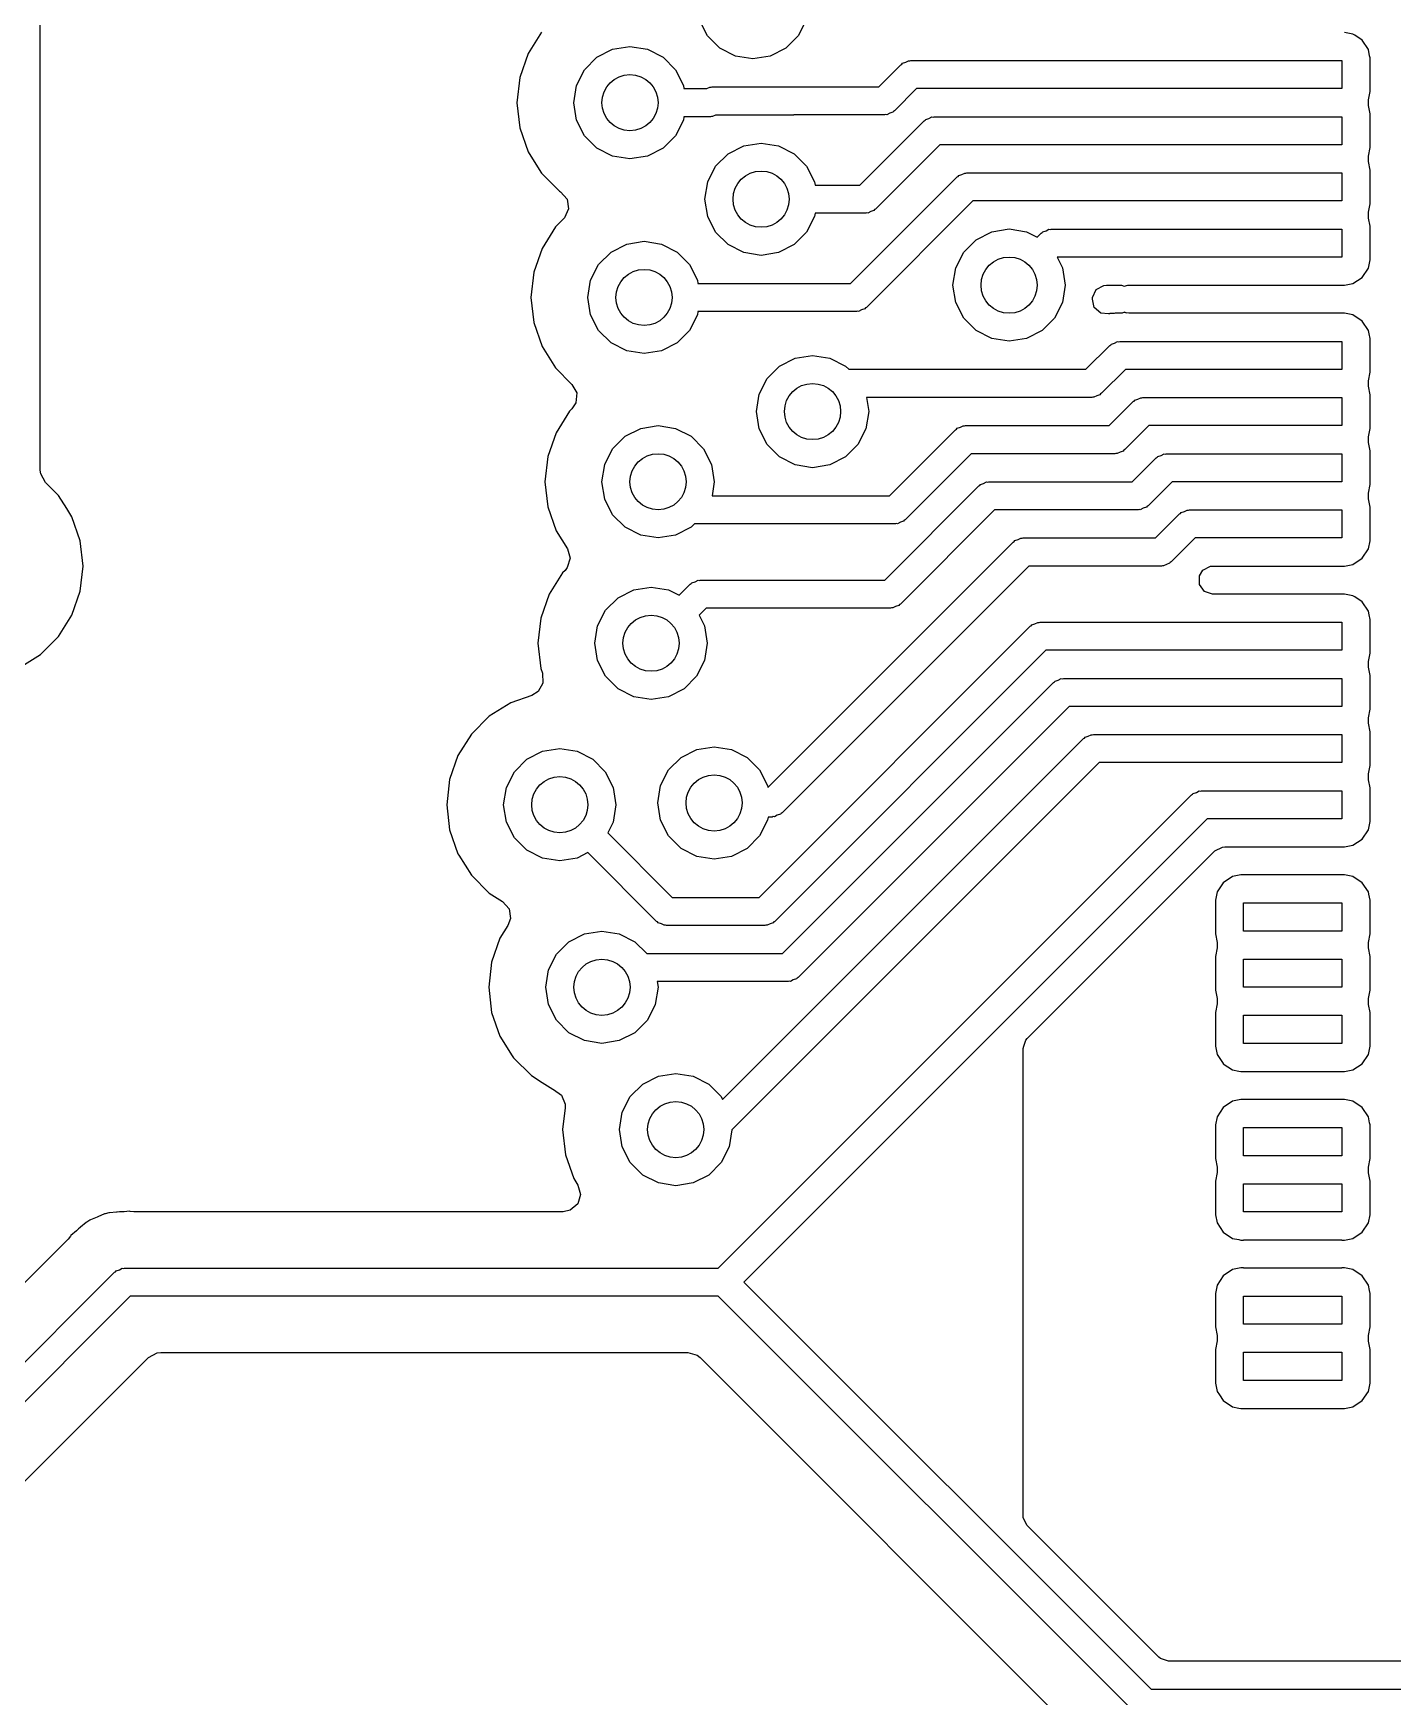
# Model space of a CAD drawing. Extents: x 0.71 to 7.56, y -5.16 to -0.79.
# Drawn here: x 3.1083 to 3.4894, y -3.8092 to -3.3427 of the extents above; entities that cross this region are included whole.
import ezdxf

# ---------------------------------------------------------------- set-up
doc = ezdxf.new("R2010")
doc.units = 0
doc.header["$MEASUREMENT"] = 0
doc.layers.add('BLACK', color=7, linetype='CONTINUOUS')

msp = doc.modelspace()

# ---------------------------------------------------------------- linework, layer by layer
at = {"layer": 'BLACK', "linetype": 'CONTINUOUS'}
for p, q in [((3.11026, -3.46524), (3.11026, -2.8986)), ((3.29728, -3.34342), (3.29505, -3.33903)), ((3.325, -3.33903), (3.32277, -3.34342)), ((3.25079, -3.34243), (3.24702, -3.34844)), ((3.30077, -3.3469), (3.29728, -3.34342)), ((3.32277, -3.34342), (3.31928, -3.3469)), ((3.47828, -3.34296), (3.47597, -3.3425)), ((3.47878, -3.3433), (3.47828, -3.34296)), ((3.47828, -3.34296), (3.47828, -3.34296)), ((3.47828, -3.34296), (3.47828, -3.34296)), ((3.47828, -3.34296), (3.47828, -3.34296)), ((3.48089, -3.3447), (3.47878, -3.3433)), ((3.24702, -3.34844), (3.24467, -3.35515)), ((3.26633, -3.34946), (3.27072, -3.34723)), ((3.27072, -3.34723), (3.27559, -3.34646)), ((3.27559, -3.34646), (3.28046, -3.34723)), ((3.28046, -3.34723), (3.28485, -3.34946)), ((3.30516, -3.34914), (3.30077, -3.3469)), ((3.31928, -3.3469), (3.31489, -3.34914)), ((3.48263, -3.34731), (3.48089, -3.3447)), ((3.48298, -3.34906), (3.48263, -3.34731)), ((3.26061, -3.35734), (3.26285, -3.35295)), ((3.26285, -3.35295), (3.26633, -3.34946)), ((3.28485, -3.34946), (3.28833, -3.35295)), ((3.28833, -3.35295), (3.29057, -3.35734)), ((3.31002, -3.34991), (3.30516, -3.34914)), ((3.31489, -3.34914), (3.31002, -3.34991)), ((3.34533, -3.35776), (3.35155, -3.35155)), ((3.35155, -3.35155), (3.35183, -3.3514)), ((3.35183, -3.3514), (3.35202, -3.35115)), ((3.35202, -3.35115), (3.35289, -3.35086)), ((3.35289, -3.35086), (3.35371, -3.35044)), ((3.35371, -3.35044), (3.35403, -3.35049)), ((3.35403, -3.35049), (3.35433, -3.35039)), ((3.35433, -3.35039), (3.46142, -3.35039)), ((3.46142, -3.35039), (3.4752, -3.35039)), ((3.4752, -3.35039), (3.4752, -3.35827)), ((3.48309, -3.34962), (3.48298, -3.34906)), ((3.48309, -3.35905), (3.48309, -3.34962)), ((3.48309, -3.34962), (3.48309, -3.34962)), ((3.24467, -3.35515), (3.24388, -3.3622)), ((3.24467, -3.35515), (3.24467, -3.35515)), ((3.25984, -3.3622), (3.26061, -3.35734)), ((3.29057, -3.35734), (3.29072, -3.35827)), ((3.29072, -3.35827), (3.29711, -3.35827)), ((3.29711, -3.35827), (3.29717, -3.35825)), ((3.29717, -3.35825), (3.29799, -3.35783)), ((3.29799, -3.35783), (3.29831, -3.35788)), ((3.29831, -3.35788), (3.29861, -3.35778)), ((3.29861, -3.35778), (3.3214, -3.35778)), ((3.3214, -3.35778), (3.32146, -3.35776)), ((3.32146, -3.35776), (3.34533, -3.35776)), ((3.35596, -3.35827), (3.34975, -3.36448)), ((3.44764, -3.35827), (3.35596, -3.35827)), ((3.4752, -3.35827), (3.44764, -3.35827)), ((3.24388, -3.3622), (3.24388, -3.3622)), ((3.24388, -3.3622), (3.24467, -3.36926)), ((3.26061, -3.36707), (3.25984, -3.3622)), ((3.48261, -3.36144), (3.48309, -3.35905)), ((3.48261, -3.36297), (3.48261, -3.36144)), ((3.48309, -3.36536), (3.48261, -3.36297)), ((3.48309, -3.35905), (3.48309, -3.35905)), ((3.26285, -3.37146), (3.26061, -3.36707)), ((3.29057, -3.36707), (3.28833, -3.37146)), ((3.29072, -3.36614), (3.29057, -3.36707)), ((3.29812, -3.36614), (3.29072, -3.36614)), ((3.29843, -3.36604), (3.29812, -3.36614)), ((3.29874, -3.36609), (3.29843, -3.36604)), ((3.29956, -3.36567), (3.29874, -3.36609)), ((3.29962, -3.36566), (3.29956, -3.36567)), ((3.32144, -3.36566), (3.29962, -3.36566)), ((3.3215, -3.36564), (3.32144, -3.36566)), ((3.34696, -3.36564), (3.3215, -3.36564)), ((3.34004, -3.38532), (3.35807, -3.36729)), ((3.34726, -3.36554), (3.34696, -3.36564)), ((3.34758, -3.36559), (3.34726, -3.36554)), ((3.3484, -3.36517), (3.34758, -3.36559)), ((3.34928, -3.36488), (3.3484, -3.36517)), ((3.34946, -3.36463), (3.34928, -3.36488)), ((3.34975, -3.36448), (3.34946, -3.36463)), ((3.35807, -3.36729), (3.35835, -3.36715)), ((3.35835, -3.36715), (3.35854, -3.36689)), ((3.35854, -3.36689), (3.35942, -3.36661)), ((3.35942, -3.36661), (3.36024, -3.36619)), ((3.36024, -3.36619), (3.36055, -3.36624)), ((3.36055, -3.36624), (3.36085, -3.36614)), ((3.36085, -3.36614), (3.46142, -3.36614)), ((3.46142, -3.36614), (3.4752, -3.36614)), ((3.4752, -3.36614), (3.4752, -3.37402)), ((3.48309, -3.37479), (3.48309, -3.36536)), ((3.48309, -3.36536), (3.48309, -3.36536)), ((3.24467, -3.36926), (3.24467, -3.36926)), ((3.24467, -3.36926), (3.24702, -3.37597)), ((3.26633, -3.37495), (3.26285, -3.37146)), ((3.28833, -3.37146), (3.28485, -3.37495)), ((3.24702, -3.37597), (3.24825, -3.37793)), ((3.27072, -3.37718), (3.26633, -3.37495)), ((3.28485, -3.37495), (3.28046, -3.37718)), ((3.29961, -3.38), (3.3031, -3.37652)), ((3.3031, -3.37652), (3.30749, -3.37428)), ((3.30749, -3.37428), (3.31235, -3.37351)), ((3.31235, -3.37351), (3.31722, -3.37428)), ((3.31722, -3.37428), (3.32161, -3.37652)), ((3.32161, -3.37652), (3.32509, -3.38)), ((3.36248, -3.37402), (3.34446, -3.39204)), ((3.44764, -3.37402), (3.36248, -3.37402)), ((3.4752, -3.37402), (3.44764, -3.37402)), ((3.48261, -3.37719), (3.48309, -3.37479)), ((3.48309, -3.37479), (3.48309, -3.37479)), ((3.24825, -3.37793), (3.25079, -3.38198)), ((3.27559, -3.37795), (3.27072, -3.37718)), ((3.28046, -3.37718), (3.27559, -3.37795)), ((3.29738, -3.38439), (3.29961, -3.38)), ((3.32509, -3.38), (3.32733, -3.38439)), ((3.48261, -3.37871), (3.48261, -3.37719)), ((3.48309, -3.38111), (3.48261, -3.37871)), ((3.48309, -3.39054), (3.48309, -3.38111)), ((3.48309, -3.38111), (3.48309, -3.38111)), ((3.25079, -3.38198), (3.25582, -3.387)), ((3.2966, -3.38926), (3.29738, -3.38439)), ((3.32733, -3.38439), (3.32748, -3.38532)), ((3.32748, -3.38532), (3.34004, -3.38532)), ((3.33746, -3.41288), (3.36729, -3.38304)), ((3.36729, -3.38304), (3.36758, -3.3829)), ((3.36758, -3.3829), (3.36776, -3.38264)), ((3.36776, -3.38264), (3.36864, -3.38236)), ((3.36864, -3.38236), (3.36946, -3.38194)), ((3.36946, -3.38194), (3.36978, -3.38199)), ((3.36978, -3.38199), (3.37008, -3.38189)), ((3.37008, -3.38189), (3.46142, -3.38189)), ((3.46142, -3.38189), (3.4752, -3.38189)), ((3.4752, -3.38189), (3.4752, -3.38976)), ((3.25582, -3.387), (3.25613, -3.3872)), ((3.25613, -3.3872), (3.25796, -3.38926)), ((3.25796, -3.38926), (3.25838, -3.39198)), ((3.29738, -3.39412), (3.2966, -3.38926)), ((3.37171, -3.38976), (3.34187, -3.4196)), ((3.44764, -3.38976), (3.37171, -3.38976)), ((3.4752, -3.38976), (3.44764, -3.38976)), ((3.48261, -3.39294), (3.48309, -3.39054)), ((3.48309, -3.39054), (3.48309, -3.39054)), ((3.25699, -3.39479), (3.25473, -3.39704)), ((3.25726, -3.39449), (3.25699, -3.39479)), ((3.25838, -3.39198), (3.25726, -3.39449)), ((3.29961, -3.39851), (3.29738, -3.39412)), ((3.32733, -3.39412), (3.32509, -3.39851)), ((3.32748, -3.39319), (3.32733, -3.39412)), ((3.34167, -3.39319), (3.32748, -3.39319)), ((3.34198, -3.3931), (3.34167, -3.39319)), ((3.34229, -3.39315), (3.34198, -3.3931)), ((3.34311, -3.39273), (3.34229, -3.39315)), ((3.34399, -3.39244), (3.34311, -3.39273)), ((3.34418, -3.39219), (3.34399, -3.39244)), ((3.34446, -3.39204), (3.34418, -3.39219)), ((3.48261, -3.39446), (3.48261, -3.39294)), ((3.48263, -3.39456), (3.48261, -3.39446)), ((3.48309, -3.39686), (3.48263, -3.39456)), ((3.25473, -3.39704), (3.25095, -3.40306)), ((3.3031, -3.402), (3.29961, -3.39851)), ((3.32509, -3.39851), (3.32161, -3.402)), ((3.37263, -3.40063), (3.37702, -3.39839)), ((3.37702, -3.39839), (3.38189, -3.39762)), ((3.38189, -3.39762), (3.38676, -3.39839)), ((3.38676, -3.39839), (3.38977, -3.39992)), ((3.38977, -3.39992), (3.3909, -3.39879)), ((3.3909, -3.39879), (3.39118, -3.39865)), ((3.39118, -3.39865), (3.39137, -3.39839)), ((3.39137, -3.39839), (3.39224, -3.3981)), ((3.39224, -3.3981), (3.39307, -3.39769)), ((3.39307, -3.39769), (3.39338, -3.39774)), ((3.39338, -3.39774), (3.39368, -3.39764)), ((3.39368, -3.39764), (3.46142, -3.39764)), ((3.46142, -3.39764), (3.4752, -3.39764)), ((3.4752, -3.39764), (3.4752, -3.40551)), ((3.48309, -3.40629), (3.48309, -3.39686)), ((3.25095, -3.40306), (3.24861, -3.40976)), ((3.26679, -3.40756), (3.27027, -3.40408)), ((3.27027, -3.40408), (3.27466, -3.40184)), ((3.27466, -3.40184), (3.27953, -3.40107)), ((3.27953, -3.40107), (3.28439, -3.40184)), ((3.28439, -3.40184), (3.28878, -3.40408)), ((3.28878, -3.40408), (3.29227, -3.40756)), ((3.30749, -3.40423), (3.3031, -3.402)), ((3.31235, -3.40501), (3.30749, -3.40423)), ((3.31722, -3.40423), (3.31235, -3.40501)), ((3.32161, -3.402), (3.31722, -3.40423)), ((3.36691, -3.4085), (3.36915, -3.40411)), ((3.36915, -3.40411), (3.37263, -3.40063)), ((3.26455, -3.41195), (3.26679, -3.40756)), ((3.29227, -3.40756), (3.2945, -3.41195)), ((3.36614, -3.41337), (3.36691, -3.4085)), ((3.44764, -3.40551), (3.39534, -3.40551)), ((3.39534, -3.40551), (3.39687, -3.4085)), ((3.39687, -3.4085), (3.39764, -3.41337)), ((3.4752, -3.40551), (3.44764, -3.40551)), ((3.48089, -3.4112), (3.48263, -3.40859)), ((3.48263, -3.40859), (3.48309, -3.40629)), ((3.24861, -3.40976), (3.24781, -3.41682)), ((3.24861, -3.40976), (3.24861, -3.40976)), ((3.26378, -3.41682), (3.26455, -3.41195)), ((3.2945, -3.41195), (3.29465, -3.41288)), ((3.29465, -3.41288), (3.33746, -3.41288)), ((3.36691, -3.41823), (3.36614, -3.41337)), ((3.39764, -3.41337), (3.39687, -3.41823)), ((3.40632, -3.41462), (3.40844, -3.41347)), ((3.40844, -3.41347), (3.40915, -3.41341)), ((3.40915, -3.41341), (3.41338, -3.41341)), ((3.41338, -3.41341), (3.41416, -3.41366)), ((3.41416, -3.41366), (3.41518, -3.41341)), ((3.41518, -3.41341), (3.44764, -3.41341)), ((3.44764, -3.41341), (3.44764, -3.41339)), ((3.44764, -3.41339), (3.4752, -3.41339)), ((3.4752, -3.41339), (3.4752, -3.41341)), ((3.4752, -3.41341), (3.47597, -3.41341)), ((3.47597, -3.41341), (3.47828, -3.41295)), ((3.47597, -3.41341), (3.47597, -3.41341)), ((3.47828, -3.41295), (3.48089, -3.4112)), ((3.24781, -3.41682), (3.24781, -3.41682)), ((3.24781, -3.41682), (3.24861, -3.42387)), ((3.26455, -3.42168), (3.26378, -3.41682)), ((3.36915, -3.42262), (3.36691, -3.41823)), ((3.39687, -3.41823), (3.39463, -3.42262)), ((3.40523, -3.41727), (3.40525, -3.41708)), ((3.40578, -3.41961), (3.40523, -3.41727)), ((3.40525, -3.41708), (3.40528, -3.41679)), ((3.40528, -3.41679), (3.40632, -3.41462)), ((3.26679, -3.42607), (3.26455, -3.42168)), ((3.2945, -3.42168), (3.29227, -3.42607)), ((3.29465, -3.42075), (3.2945, -3.42168)), ((3.33909, -3.42075), (3.29465, -3.42075)), ((3.33939, -3.42066), (3.33909, -3.42075)), ((3.3397, -3.42071), (3.33939, -3.42066)), ((3.34053, -3.42029), (3.3397, -3.42071)), ((3.3414, -3.42), (3.34053, -3.42029)), ((3.34159, -3.41974), (3.3414, -3.42)), ((3.34187, -3.4196), (3.34159, -3.41974)), ((3.37263, -3.42611), (3.36915, -3.42262)), ((3.39463, -3.42262), (3.39115, -3.42611)), ((3.4076, -3.42118), (3.40578, -3.41961)), ((3.40977, -3.42137), (3.4076, -3.42118)), ((3.40982, -3.42137), (3.40977, -3.42137)), ((3.40977, -3.42137), (3.40977, -3.42137)), ((3.41, -3.42139), (3.40982, -3.42137)), ((3.41013, -3.42135), (3.41, -3.42139)), ((3.41138, -3.4213), (3.41013, -3.42135)), ((3.41165, -3.42127), (3.41138, -3.4213)), ((3.41179, -3.42124), (3.41165, -3.42127)), ((3.41257, -3.42124), (3.41179, -3.42124)), ((3.41266, -3.42124), (3.41257, -3.42124)), ((3.41318, -3.42121), (3.41266, -3.42124)), ((3.41356, -3.4212), (3.41318, -3.42121)), ((3.41423, -3.42096), (3.41356, -3.4212)), ((3.41421, -3.42104), (3.41423, -3.42096)), ((3.41447, -3.42108), (3.41421, -3.42104)), ((3.41421, -3.42104), (3.41421, -3.42104)), ((3.41423, -3.42096), (3.41423, -3.42096)), ((3.41464, -3.42116), (3.41447, -3.42108)), ((3.41491, -3.4212), (3.41464, -3.42116)), ((3.41545, -3.42124), (3.41491, -3.42115)), ((3.41491, -3.42115), (3.41491, -3.4212)), ((3.44764, -3.42124), (3.41545, -3.42124)), ((3.44764, -3.42126), (3.44764, -3.42124)), ((3.4752, -3.42126), (3.44764, -3.42126)), ((3.47597, -3.42124), (3.4752, -3.42124)), ((3.4752, -3.42124), (3.4752, -3.42126)), ((3.47828, -3.4217), (3.47597, -3.42124)), ((3.47597, -3.42124), (3.47597, -3.42124)), ((3.47597, -3.42124), (3.47597, -3.42124)), ((3.48089, -3.42344), (3.47828, -3.4217)), ((3.47828, -3.4217), (3.47828, -3.4217)), ((3.47828, -3.4217), (3.47828, -3.4217)), ((3.47828, -3.4217), (3.47828, -3.4217)), ((3.48263, -3.42605), (3.48089, -3.42344)), ((3.48089, -3.42344), (3.48089, -3.42344)), ((3.24861, -3.42387), (3.24861, -3.42387)), ((3.24861, -3.42387), (3.25095, -3.43058)), ((3.27027, -3.42956), (3.26679, -3.42607)), ((3.29227, -3.42607), (3.28878, -3.42956)), ((3.37702, -3.42834), (3.37263, -3.42611)), ((3.39115, -3.42611), (3.38676, -3.42834)), ((3.48283, -3.42705), (3.48263, -3.42605)), ((3.48309, -3.42836), (3.48283, -3.42705)), ((3.25095, -3.43058), (3.25473, -3.43659)), ((3.27466, -3.43179), (3.27027, -3.42956)), ((3.27953, -3.43256), (3.27466, -3.43179)), ((3.28439, -3.43179), (3.27953, -3.43256)), ((3.28878, -3.42956), (3.28439, -3.43179)), ((3.38189, -3.42911), (3.37702, -3.42834)), ((3.38676, -3.42834), (3.38189, -3.42911)), ((3.40342, -3.43697), (3.4101, -3.43029)), ((3.4101, -3.43029), (3.41039, -3.43014)), ((3.41039, -3.43014), (3.41057, -3.42989)), ((3.41057, -3.42989), (3.41145, -3.4296)), ((3.41145, -3.4296), (3.41227, -3.42918)), ((3.41227, -3.42918), (3.41258, -3.42923)), ((3.41258, -3.42923), (3.41289, -3.42913)), ((3.41289, -3.42913), (3.46142, -3.42913)), ((3.46142, -3.42913), (3.4752, -3.42913)), ((3.4752, -3.42913), (3.4752, -3.43701)), ((3.48309, -3.43779), (3.48309, -3.42836)), ((3.48309, -3.42836), (3.48309, -3.42836)), ((3.25473, -3.43659), (3.25932, -3.44118)), ((3.31403, -3.43954), (3.31752, -3.43606)), ((3.31752, -3.43606), (3.32191, -3.43382)), ((3.32191, -3.43382), (3.32677, -3.43305)), ((3.32677, -3.43305), (3.33164, -3.43382)), ((3.33164, -3.43382), (3.33603, -3.43606)), ((3.33603, -3.43606), (3.33694, -3.43697)), ((3.33694, -3.43697), (3.40342, -3.43697)), ((3.41452, -3.43701), (3.40783, -3.44369)), ((3.44764, -3.43701), (3.41452, -3.43701)), ((3.4752, -3.43701), (3.44764, -3.43701)), ((3.25932, -3.44118), (3.26064, -3.44359)), ((3.31179, -3.44393), (3.31403, -3.43954)), ((3.48261, -3.44018), (3.48309, -3.43779)), ((3.48261, -3.44171), (3.48261, -3.44018)), ((3.48309, -3.4441), (3.48261, -3.44171)), ((3.48309, -3.43779), (3.48309, -3.43779)), ((3.26044, -3.44633), (3.25932, -3.44808)), ((3.26064, -3.44359), (3.26044, -3.44633)), ((3.31102, -3.4488), (3.31179, -3.44393)), ((3.40505, -3.44484), (3.34189, -3.44484)), ((3.34189, -3.44484), (3.34252, -3.4488)), ((3.40535, -3.44475), (3.40505, -3.44484)), ((3.40567, -3.4448), (3.40535, -3.44475)), ((3.40649, -3.44438), (3.40567, -3.4448)), ((3.40736, -3.44409), (3.40649, -3.44438)), ((3.40755, -3.44383), (3.40736, -3.44409)), ((3.40783, -3.44369), (3.40755, -3.44383)), ((3.40991, -3.45276), (3.41663, -3.44603)), ((3.41663, -3.44603), (3.41691, -3.44589)), ((3.41691, -3.44589), (3.4171, -3.44563)), ((3.4171, -3.44563), (3.41797, -3.44535)), ((3.41797, -3.44535), (3.4188, -3.44493)), ((3.4188, -3.44493), (3.41911, -3.44498)), ((3.41911, -3.44498), (3.41941, -3.44488)), ((3.41941, -3.44488), (3.46142, -3.44488)), ((3.46142, -3.44488), (3.4752, -3.44488)), ((3.4752, -3.44488), (3.4752, -3.45276)), ((3.48309, -3.45353), (3.48309, -3.4441)), ((3.48309, -3.4441), (3.48309, -3.4441)), ((3.25867, -3.44873), (3.25489, -3.45474)), ((3.25932, -3.44808), (3.25867, -3.44873)), ((3.31179, -3.45367), (3.31102, -3.4488)), ((3.34252, -3.4488), (3.34175, -3.45367)), ((3.25489, -3.45474), (3.25254, -3.46145)), ((3.27072, -3.45925), (3.27421, -3.45576)), ((3.27421, -3.45576), (3.2786, -3.45353)), ((3.2786, -3.45353), (3.28346, -3.45276)), ((3.28346, -3.45276), (3.28833, -3.45353)), ((3.28833, -3.45353), (3.29272, -3.45576)), ((3.29272, -3.45576), (3.29621, -3.45925)), ((3.31403, -3.45806), (3.31179, -3.45367)), ((3.34175, -3.45367), (3.33951, -3.45806)), ((3.34837, -3.47242), (3.36688, -3.45391)), ((3.36688, -3.45391), (3.36716, -3.45376)), ((3.36716, -3.45376), (3.36735, -3.45351)), ((3.36735, -3.45351), (3.36823, -3.45322)), ((3.36823, -3.45322), (3.36905, -3.4528)), ((3.36905, -3.4528), (3.36936, -3.45285)), ((3.36936, -3.45285), (3.36966, -3.45276)), ((3.36966, -3.45276), (3.40991, -3.45276)), ((3.42104, -3.45276), (3.41432, -3.45948)), ((3.44764, -3.45276), (3.42104, -3.45276)), ((3.4752, -3.45276), (3.44764, -3.45276)), ((3.48261, -3.45593), (3.48309, -3.45353)), ((3.48261, -3.45745), (3.48261, -3.45593)), ((3.48309, -3.45353), (3.48309, -3.45353)), ((3.26849, -3.46364), (3.27072, -3.45925)), ((3.29621, -3.45925), (3.29844, -3.46364)), ((3.31752, -3.46154), (3.31403, -3.45806)), ((3.33951, -3.45806), (3.33603, -3.46154)), ((3.37129, -3.46063), (3.35278, -3.47914)), ((3.41154, -3.46063), (3.37129, -3.46063)), ((3.41184, -3.46053), (3.41154, -3.46063)), ((3.41215, -3.46058), (3.41184, -3.46053)), ((3.41298, -3.46016), (3.41215, -3.46058)), ((3.41385, -3.45988), (3.41298, -3.46016)), ((3.41404, -3.45962), (3.41385, -3.45988)), ((3.41432, -3.45948), (3.41404, -3.45962)), ((3.4245, -3.4611), (3.42532, -3.46068)), ((3.42532, -3.46068), (3.42563, -3.46073)), ((3.42563, -3.46073), (3.42593, -3.46063)), ((3.42593, -3.46063), (3.46142, -3.46063)), ((3.46142, -3.46063), (3.4752, -3.46063)), ((3.4752, -3.46063), (3.4752, -3.4685)), ((3.48309, -3.45985), (3.48261, -3.45745)), ((3.48309, -3.46928), (3.48309, -3.45985)), ((3.48309, -3.45985), (3.48309, -3.45985)), ((3.11037, -3.46628), (3.11026, -3.46524)), ((3.25254, -3.46145), (3.25175, -3.4685)), ((3.25254, -3.46145), (3.25254, -3.46145)), ((3.26772, -3.4685), (3.26849, -3.46364)), ((3.29844, -3.46364), (3.29921, -3.4685)), ((3.32191, -3.46378), (3.31752, -3.46154)), ((3.32677, -3.46455), (3.32191, -3.46378)), ((3.33164, -3.46378), (3.32677, -3.46455)), ((3.33603, -3.46154), (3.33164, -3.46378)), ((3.41643, -3.4685), (3.42315, -3.46178)), ((3.42315, -3.46178), (3.42343, -3.46164)), ((3.42343, -3.46164), (3.42362, -3.46138)), ((3.42362, -3.46138), (3.4245, -3.4611)), ((3.11169, -3.46869), (3.11037, -3.46628)), ((3.11535, -3.47235), (3.11169, -3.46869)), ((3.25175, -3.4685), (3.25175, -3.4685)), ((3.25175, -3.4685), (3.25254, -3.47556)), ((3.26849, -3.47337), (3.26772, -3.4685)), ((3.29921, -3.4685), (3.29859, -3.47242)), ((3.347, -3.49606), (3.3734, -3.46966)), ((3.3734, -3.46966), (3.37369, -3.46951)), ((3.37369, -3.46951), (3.37387, -3.46926)), ((3.37387, -3.46926), (3.37475, -3.46897)), ((3.37475, -3.46897), (3.37557, -3.46855)), ((3.37557, -3.46855), (3.37588, -3.4686)), ((3.37588, -3.4686), (3.37619, -3.4685)), ((3.37619, -3.4685), (3.41643, -3.4685)), ((3.42757, -3.4685), (3.42084, -3.47522)), ((3.44764, -3.4685), (3.42757, -3.4685)), ((3.4752, -3.4685), (3.44764, -3.4685)), ((3.48261, -3.47168), (3.48309, -3.46928)), ((3.48309, -3.46928), (3.48309, -3.46928)), ((3.11765, -3.47601), (3.11535, -3.47235)), ((3.27072, -3.47776), (3.26849, -3.47337)), ((3.29859, -3.47242), (3.34837, -3.47242)), ((3.48261, -3.4732), (3.48261, -3.47168)), ((3.48263, -3.4733), (3.48261, -3.4732)), ((3.48309, -3.4756), (3.48263, -3.4733)), ((3.11913, -3.47837), (3.11765, -3.47601)), ((3.12147, -3.48507), (3.11913, -3.47837)), ((3.25254, -3.47556), (3.25254, -3.47556)), ((3.25254, -3.47556), (3.25489, -3.48226)), ((3.27421, -3.48124), (3.27072, -3.47776)), ((3.37782, -3.47638), (3.35141, -3.50278)), ((3.35231, -3.47954), (3.35144, -3.47983)), ((3.3525, -3.47929), (3.35231, -3.47954)), ((3.35278, -3.47914), (3.3525, -3.47929)), ((3.41806, -3.47638), (3.37782, -3.47638)), ((3.41836, -3.47628), (3.41806, -3.47638)), ((3.41868, -3.47633), (3.41836, -3.47628)), ((3.4195, -3.47591), (3.41868, -3.47633)), ((3.42037, -3.47563), (3.4195, -3.47591)), ((3.42056, -3.47537), (3.42037, -3.47563)), ((3.42084, -3.47522), (3.42056, -3.47537)), ((3.42295, -3.48425), (3.42967, -3.47753)), ((3.42967, -3.47753), (3.42996, -3.47739)), ((3.42996, -3.47739), (3.43014, -3.47713)), ((3.43014, -3.47713), (3.43102, -3.47684)), ((3.43102, -3.47684), (3.43184, -3.47643)), ((3.43184, -3.47643), (3.43216, -3.47648)), ((3.43216, -3.47648), (3.43246, -3.47638)), ((3.43246, -3.47638), (3.46142, -3.47638)), ((3.46142, -3.47638), (3.4752, -3.47638)), ((3.4752, -3.47638), (3.4752, -3.48425)), ((3.48309, -3.48503), (3.48309, -3.4756)), ((3.25489, -3.48226), (3.25805, -3.48729)), ((3.2786, -3.48348), (3.27421, -3.48124)), ((3.28346, -3.48425), (3.2786, -3.48348)), ((3.28833, -3.48348), (3.28346, -3.48425)), ((3.29272, -3.48124), (3.28833, -3.48348)), ((3.29367, -3.4803), (3.29272, -3.48124)), ((3.35, -3.4803), (3.29367, -3.4803)), ((3.3503, -3.4802), (3.35, -3.4803)), ((3.35061, -3.48025), (3.3503, -3.4802)), ((3.35144, -3.47983), (3.35061, -3.48025)), ((3.38552, -3.48435), (3.38583, -3.48425)), ((3.38583, -3.48425), (3.42295, -3.48425)), ((3.43409, -3.48425), (3.42737, -3.49097)), ((3.44764, -3.48425), (3.43409, -3.48425)), ((3.4752, -3.48425), (3.44764, -3.48425)), ((3.12227, -3.49213), (3.12147, -3.48507)), ((3.12147, -3.48507), (3.12147, -3.48507)), ((3.25805, -3.48729), (3.2588, -3.48994)), ((3.31423, -3.55422), (3.38304, -3.48541)), ((3.38304, -3.48541), (3.38333, -3.48526)), ((3.38333, -3.48526), (3.38351, -3.485)), ((3.38351, -3.485), (3.38439, -3.48472)), ((3.38439, -3.48472), (3.38521, -3.4843)), ((3.38521, -3.4843), (3.38552, -3.48435)), ((3.48089, -3.48994), (3.48263, -3.48733)), ((3.48263, -3.48733), (3.48309, -3.48503)), ((3.12147, -3.49918), (3.12227, -3.49213)), ((3.12227, -3.49213), (3.12227, -3.49213)), ((3.25737, -3.49334), (3.2567, -3.49401)), ((3.25799, -3.49257), (3.25737, -3.49334)), ((3.2588, -3.48994), (3.25799, -3.49257)), ((3.38746, -3.49213), (3.31824, -3.56135)), ((3.42458, -3.49213), (3.38746, -3.49213)), ((3.42489, -3.49203), (3.42458, -3.49213)), ((3.4252, -3.49208), (3.42489, -3.49203)), ((3.42602, -3.49166), (3.4252, -3.49208)), ((3.4269, -3.49137), (3.42602, -3.49166)), ((3.42708, -3.49112), (3.4269, -3.49137)), ((3.42737, -3.49097), (3.42708, -3.49112)), ((3.43523, -3.49488), (3.43618, -3.49333)), ((3.43618, -3.49333), (3.43622, -3.49329)), ((3.43622, -3.49329), (3.43836, -3.49219)), ((3.43836, -3.49219), (3.43897, -3.49215)), ((3.43897, -3.49215), (3.44764, -3.49215)), ((3.44764, -3.49215), (3.44764, -3.49213)), ((3.44764, -3.49213), (3.4752, -3.49213)), ((3.4752, -3.49213), (3.4752, -3.49215)), ((3.4752, -3.49215), (3.47597, -3.49215)), ((3.47597, -3.49215), (3.47828, -3.49169)), ((3.47597, -3.49215), (3.47597, -3.49215)), ((3.47828, -3.49169), (3.48089, -3.48994)), ((3.2567, -3.49401), (3.25292, -3.50002)), ((3.2567, -3.49401), (3.2567, -3.49401)), ((3.27663, -3.4988), (3.2815, -3.49803)), ((3.2815, -3.49803), (3.28636, -3.4988)), ((3.28937, -3.50034), (3.29249, -3.49722)), ((3.29249, -3.49722), (3.29277, -3.49707)), ((3.29277, -3.49707), (3.29296, -3.49681)), ((3.29296, -3.49681), (3.29384, -3.49653)), ((3.29384, -3.49653), (3.29466, -3.49611)), ((3.29466, -3.49611), (3.29497, -3.49616)), ((3.29497, -3.49616), (3.29528, -3.49606)), ((3.29528, -3.49606), (3.347, -3.49606)), ((3.43523, -3.49729), (3.43523, -3.49488)), ((3.43664, -3.49924), (3.43523, -3.49729)), ((3.11913, -3.50589), (3.12147, -3.49918)), ((3.12147, -3.49918), (3.12147, -3.49918)), ((3.25292, -3.50002), (3.25058, -3.50672)), ((3.26876, -3.50452), (3.27224, -3.50104)), ((3.27224, -3.50104), (3.27663, -3.4988)), ((3.28636, -3.4988), (3.28937, -3.50034)), ((3.35113, -3.50293), (3.35094, -3.50319)), ((3.35141, -3.50278), (3.35113, -3.50293)), ((3.43893, -3.49998), (3.43664, -3.49924)), ((3.44764, -3.49998), (3.43893, -3.49998)), ((3.44764, -3.5), (3.44764, -3.49998)), ((3.4752, -3.5), (3.44764, -3.5)), ((3.47597, -3.49998), (3.4752, -3.49998)), ((3.4752, -3.49998), (3.4752, -3.5)), ((3.47828, -3.50044), (3.47597, -3.49998)), ((3.47597, -3.49998), (3.47597, -3.49998)), ((3.47597, -3.49998), (3.47597, -3.49998)), ((3.47878, -3.50078), (3.47828, -3.50044)), ((3.47828, -3.50044), (3.47828, -3.50044)), ((3.47828, -3.50044), (3.47828, -3.50044)), ((3.47828, -3.50044), (3.47828, -3.50044)), ((3.48089, -3.50218), (3.47878, -3.50078)), ((3.48263, -3.50479), (3.48089, -3.50218)), ((3.11535, -3.5119), (3.11913, -3.50589)), ((3.25058, -3.50672), (3.24978, -3.51378)), ((3.25058, -3.50672), (3.25058, -3.50672)), ((3.26652, -3.50891), (3.26876, -3.50452)), ((3.29691, -3.50394), (3.29494, -3.5059)), ((3.29494, -3.5059), (3.29647, -3.50891)), ((3.34863, -3.50394), (3.29691, -3.50394)), ((3.34893, -3.50384), (3.34863, -3.50394)), ((3.34924, -3.50389), (3.34893, -3.50384)), ((3.35006, -3.50347), (3.34924, -3.50389)), ((3.35094, -3.50319), (3.35006, -3.50347)), ((3.48284, -3.50584), (3.48263, -3.50479)), ((3.48309, -3.5071), (3.48284, -3.50584)), ((3.48309, -3.51653), (3.48309, -3.5071)), ((3.48309, -3.5071), (3.48309, -3.5071)), ((3.11033, -3.51692), (3.11535, -3.5119)), ((3.26575, -3.51378), (3.26652, -3.50891)), ((3.29647, -3.50891), (3.29724, -3.51378)), ((3.31178, -3.58504), (3.3878, -3.50903)), ((3.3878, -3.50903), (3.38808, -3.50888)), ((3.38808, -3.50888), (3.38827, -3.50863)), ((3.38827, -3.50863), (3.38914, -3.50834)), ((3.38914, -3.50834), (3.38997, -3.50792)), ((3.38997, -3.50792), (3.39028, -3.50797)), ((3.39028, -3.50797), (3.39058, -3.50787)), ((3.39058, -3.50787), (3.46142, -3.50787)), ((3.46142, -3.50787), (3.4752, -3.50787)), ((3.4752, -3.50787), (3.4752, -3.51575)), ((3.10431, -3.5207), (3.11033, -3.51692)), ((3.24978, -3.51378), (3.24978, -3.51378)), ((3.24978, -3.51378), (3.25058, -3.52084)), ((3.26652, -3.51865), (3.26575, -3.51378)), ((3.29724, -3.51378), (3.29647, -3.51865)), ((3.39221, -3.51575), (3.3162, -3.59176)), ((3.44764, -3.51575), (3.39221, -3.51575)), ((3.4752, -3.51575), (3.44764, -3.51575)), ((3.48261, -3.51892), (3.48309, -3.51653)), ((3.48309, -3.51653), (3.48309, -3.51653)), ((3.25058, -3.52084), (3.25058, -3.52084)), ((3.25058, -3.52084), (3.25105, -3.52219)), ((3.26876, -3.52304), (3.26652, -3.51865)), ((3.29647, -3.51865), (3.29424, -3.52304)), ((3.48261, -3.52045), (3.48261, -3.51892)), ((3.48309, -3.52284), (3.48261, -3.52045)), ((3.25119, -3.52494), (3.24982, -3.52733)), ((3.25105, -3.52219), (3.25119, -3.52494)), ((3.27224, -3.52652), (3.26876, -3.52304)), ((3.29424, -3.52304), (3.29075, -3.52652)), ((3.31831, -3.60079), (3.39432, -3.52478)), ((3.39432, -3.52478), (3.3946, -3.52463)), ((3.3946, -3.52463), (3.39479, -3.52437)), ((3.39479, -3.52437), (3.39567, -3.52409)), ((3.39567, -3.52409), (3.39649, -3.52367)), ((3.39649, -3.52367), (3.3968, -3.52372)), ((3.3968, -3.52372), (3.3971, -3.52362)), ((3.3971, -3.52362), (3.46142, -3.52362)), ((3.46142, -3.52362), (3.4752, -3.52362)), ((3.4752, -3.52362), (3.4752, -3.5315)), ((3.48309, -3.53227), (3.48309, -3.52284)), ((3.48309, -3.52284), (3.48309, -3.52284)), ((3.24214, -3.53048), (3.23613, -3.53426)), ((3.24805, -3.52841), (3.24214, -3.53048)), ((3.24982, -3.52733), (3.24805, -3.52841)), ((3.27663, -3.52876), (3.27224, -3.52652)), ((3.2815, -3.52953), (3.27663, -3.52876)), ((3.28636, -3.52876), (3.2815, -3.52953)), ((3.29075, -3.52652), (3.28636, -3.52876)), ((3.23613, -3.53426), (3.23111, -3.53928)), ((3.39873, -3.5315), (3.32272, -3.60751)), ((3.44764, -3.5315), (3.39873, -3.5315)), ((3.4752, -3.5315), (3.44764, -3.5315)), ((3.48261, -3.53467), (3.48309, -3.53227)), ((3.48261, -3.53619), (3.48261, -3.53467)), ((3.48309, -3.53227), (3.48309, -3.53227)), ((3.23111, -3.53928), (3.22733, -3.54529)), ((3.23111, -3.53928), (3.23111, -3.53928)), ((3.40301, -3.54038), (3.4032, -3.54012)), ((3.4032, -3.54012), (3.40407, -3.53984)), ((3.40407, -3.53984), (3.4049, -3.53942)), ((3.4049, -3.53942), (3.40521, -3.53947)), ((3.40521, -3.53947), (3.40551, -3.53937)), ((3.40551, -3.53937), (3.46142, -3.53937)), ((3.46142, -3.53937), (3.4752, -3.53937)), ((3.4752, -3.53937), (3.4752, -3.54724)), ((3.48309, -3.53859), (3.48261, -3.53619)), ((3.48309, -3.54802), (3.48309, -3.53859)), ((3.48309, -3.53859), (3.48309, -3.53859)), ((3.24665, -3.54631), (3.25104, -3.54408)), ((3.25104, -3.54408), (3.25591, -3.54331)), ((3.25591, -3.54331), (3.26077, -3.54408)), ((3.26077, -3.54408), (3.26516, -3.54631)), ((3.28991, -3.54582), (3.2943, -3.54359)), ((3.2943, -3.54359), (3.29917, -3.54281)), ((3.29917, -3.54281), (3.30404, -3.54359)), ((3.30156, -3.64169), (3.40273, -3.54052)), ((3.30404, -3.54359), (3.30843, -3.54582)), ((3.40273, -3.54052), (3.40301, -3.54038)), ((3.22733, -3.54529), (3.22499, -3.552)), ((3.24317, -3.5498), (3.24665, -3.54631)), ((3.26516, -3.54631), (3.26865, -3.5498)), ((3.28419, -3.5537), (3.28643, -3.54931)), ((3.28643, -3.54931), (3.28991, -3.54582)), ((3.40714, -3.54724), (3.30415, -3.65024)), ((3.30843, -3.54582), (3.31191, -3.54931)), ((3.31191, -3.54931), (3.31415, -3.5537)), ((3.44764, -3.54724), (3.40714, -3.54724)), ((3.4752, -3.54724), (3.44764, -3.54724)), ((3.48261, -3.55042), (3.48309, -3.54802)), ((3.48309, -3.54802), (3.48309, -3.54802)), ((3.22499, -3.552), (3.22419, -3.55905)), ((3.22499, -3.552), (3.22499, -3.552)), ((3.24016, -3.55906), (3.24093, -3.55419)), ((3.24093, -3.55419), (3.24317, -3.5498)), ((3.26865, -3.5498), (3.27088, -3.55419)), ((3.27088, -3.55419), (3.27165, -3.55906)), ((3.28342, -3.55856), (3.28419, -3.5537)), ((3.31415, -3.5537), (3.31423, -3.55422)), ((3.48261, -3.55194), (3.48261, -3.55042)), ((3.48263, -3.55204), (3.48261, -3.55194)), ((3.48309, -3.55434), (3.48263, -3.55204)), ((3.28419, -3.56343), (3.28342, -3.55856)), ((3.30034, -3.68898), (3.43304, -3.55627)), ((3.43304, -3.55627), (3.43333, -3.55613)), ((3.43333, -3.55613), (3.43351, -3.55587)), ((3.43351, -3.55587), (3.43439, -3.55559)), ((3.43439, -3.55559), (3.43521, -3.55517)), ((3.43521, -3.55517), (3.43552, -3.55522)), ((3.43552, -3.55522), (3.43583, -3.55512)), ((3.43583, -3.55512), (3.46142, -3.55512)), ((3.46142, -3.55512), (3.4752, -3.55512)), ((3.4752, -3.55512), (3.4752, -3.56299)), ((3.48309, -3.56377), (3.48309, -3.55434)), ((3.22419, -3.55905), (3.22419, -3.55906)), ((3.22419, -3.55906), (3.22499, -3.56611)), ((3.24093, -3.56392), (3.24016, -3.55906)), ((3.27165, -3.55906), (3.27088, -3.56392)), ((3.28643, -3.56782), (3.28419, -3.56343)), ((3.43746, -3.56299), (3.30754, -3.69291)), ((3.31415, -3.56343), (3.31191, -3.56782)), ((3.3143, -3.5625), (3.31415, -3.56343)), ((3.31545, -3.5625), (3.3143, -3.5625)), ((3.31576, -3.5624), (3.31545, -3.5625)), ((3.31607, -3.56245), (3.31576, -3.5624)), ((3.31689, -3.56203), (3.31607, -3.56245)), ((3.31777, -3.56175), (3.31689, -3.56203)), ((3.31795, -3.56149), (3.31777, -3.56175)), ((3.31824, -3.56135), (3.31795, -3.56149)), ((3.44764, -3.56299), (3.43746, -3.56299)), ((3.4752, -3.56299), (3.44764, -3.56299)), ((3.22499, -3.56611), (3.22499, -3.56611)), ((3.22499, -3.56611), (3.22733, -3.57282)), ((3.24317, -3.56831), (3.24093, -3.56392)), ((3.27088, -3.56392), (3.26935, -3.56693)), ((3.26935, -3.56693), (3.28746, -3.58504)), ((3.28991, -3.5713), (3.28643, -3.56782)), ((3.31191, -3.56782), (3.30843, -3.5713)), ((3.48089, -3.56868), (3.48263, -3.56607)), ((3.48263, -3.56607), (3.48309, -3.56377)), ((3.22733, -3.57282), (3.22757, -3.5732)), ((3.24665, -3.5718), (3.24317, -3.56831)), ((3.25104, -3.57403), (3.24665, -3.5718)), ((3.26378, -3.5725), (3.26077, -3.57403)), ((3.28304, -3.59176), (3.26378, -3.5725)), ((3.2943, -3.57354), (3.28991, -3.5713)), ((3.30843, -3.5713), (3.30404, -3.57354)), ((3.38697, -3.62464), (3.43959, -3.57203)), ((3.43959, -3.57203), (3.44173, -3.57093)), ((3.44173, -3.57093), (3.44234, -3.57089)), ((3.44234, -3.57089), (3.44764, -3.57089)), ((3.44764, -3.57089), (3.44764, -3.57087)), ((3.44764, -3.57087), (3.4752, -3.57087)), ((3.4752, -3.57087), (3.4752, -3.57089)), ((3.4752, -3.57089), (3.47597, -3.57089)), ((3.47597, -3.57089), (3.47828, -3.57043)), ((3.47597, -3.57089), (3.47597, -3.57089)), ((3.47828, -3.57043), (3.48089, -3.56868)), ((3.22757, -3.5732), (3.23111, -3.57883)), ((3.25591, -3.5748), (3.25104, -3.57403)), ((3.26077, -3.57403), (3.25591, -3.5748)), ((3.29917, -3.57431), (3.2943, -3.57354)), ((3.30404, -3.57354), (3.29917, -3.57431)), ((3.23111, -3.57883), (3.23613, -3.58385)), ((3.44195, -3.58092), (3.4402, -3.58353)), ((3.44456, -3.57918), (3.44195, -3.58092)), ((3.44195, -3.58092), (3.44195, -3.58092)), ((3.44686, -3.57872), (3.44456, -3.57918)), ((3.44456, -3.57918), (3.44456, -3.57918)), ((3.44764, -3.57872), (3.44686, -3.57872)), ((3.44686, -3.57872), (3.44686, -3.57872)), ((3.44686, -3.57872), (3.44686, -3.57872)), ((3.44764, -3.57874), (3.44764, -3.57872)), ((3.4752, -3.57874), (3.44764, -3.57874)), ((3.47597, -3.57872), (3.4752, -3.57872)), ((3.4752, -3.57872), (3.4752, -3.57874)), ((3.47828, -3.57918), (3.47597, -3.57872)), ((3.47597, -3.57872), (3.47597, -3.57872)), ((3.48089, -3.58092), (3.47828, -3.57918)), ((3.47828, -3.57918), (3.47828, -3.57918)), ((3.47828, -3.57918), (3.47828, -3.57918)), ((3.47828, -3.57918), (3.47828, -3.57918)), ((3.48263, -3.58353), (3.48089, -3.58092)), ((3.48089, -3.58092), (3.48089, -3.58092)), ((3.23613, -3.58385), (3.23984, -3.58618)), ((3.23984, -3.58618), (3.24167, -3.58824)), ((3.28746, -3.58504), (3.31178, -3.58504)), ((3.4402, -3.58353), (3.43974, -3.58584)), ((3.43974, -3.58584), (3.43974, -3.58584)), ((3.43974, -3.58584), (3.43974, -3.59527)), ((3.4402, -3.58353), (3.4402, -3.58353)), ((3.44764, -3.59449), (3.44764, -3.58661)), ((3.44764, -3.58661), (3.4752, -3.58661)), ((3.4752, -3.58661), (3.4752, -3.59449)), ((3.48275, -3.58412), (3.48263, -3.58353)), ((3.48309, -3.58584), (3.48275, -3.58412)), ((3.48309, -3.59527), (3.48309, -3.58584)), ((3.48309, -3.58584), (3.48309, -3.58584)), ((3.24209, -3.59096), (3.24138, -3.59291)), ((3.24167, -3.58824), (3.24209, -3.59096)), ((3.24138, -3.59291), (3.23914, -3.59648)), ((3.25846, -3.5975), (3.26285, -3.59526)), ((3.26285, -3.59526), (3.26772, -3.59449)), ((3.26772, -3.59449), (3.27258, -3.59526)), ((3.27258, -3.59526), (3.27697, -3.5975)), ((3.28333, -3.59191), (3.28304, -3.59176)), ((3.28351, -3.59216), (3.28333, -3.59191)), ((3.28439, -3.59245), (3.28351, -3.59216)), ((3.28521, -3.59287), (3.28439, -3.59245)), ((3.28553, -3.59282), (3.28521, -3.59287)), ((3.28583, -3.59291), (3.28553, -3.59282)), ((3.31341, -3.59291), (3.28583, -3.59291)), ((3.31372, -3.59282), (3.31341, -3.59291)), ((3.31403, -3.59287), (3.31372, -3.59282)), ((3.31485, -3.59245), (3.31403, -3.59287)), ((3.31573, -3.59216), (3.31485, -3.59245)), ((3.31592, -3.59191), (3.31573, -3.59216)), ((3.3162, -3.59176), (3.31592, -3.59191)), ((3.43974, -3.59527), (3.44022, -3.59766)), ((3.4752, -3.59449), (3.44764, -3.59449)), ((3.48261, -3.59766), (3.48309, -3.59527)), ((3.48309, -3.59527), (3.48309, -3.59527)), ((3.23914, -3.59648), (3.2368, -3.60318)), ((3.25498, -3.60098), (3.25846, -3.5975)), ((3.27697, -3.5975), (3.28027, -3.60079)), ((3.28027, -3.60079), (3.31831, -3.60079)), ((3.44022, -3.59919), (3.43974, -3.60158)), ((3.44022, -3.59766), (3.44022, -3.59919)), ((3.48261, -3.59919), (3.48261, -3.59766)), ((3.48309, -3.60158), (3.48261, -3.59919)), ((3.2368, -3.60318), (3.236, -3.61024)), ((3.2368, -3.60318), (3.2368, -3.60318)), ((3.25197, -3.61024), (3.25274, -3.60537)), ((3.25274, -3.60537), (3.25498, -3.60098)), ((3.43974, -3.60158), (3.43974, -3.61101)), ((3.44764, -3.61024), (3.44764, -3.60236)), ((3.44764, -3.60236), (3.4752, -3.60236)), ((3.4752, -3.60236), (3.4752, -3.61024)), ((3.48309, -3.61101), (3.48309, -3.60158)), ((3.48309, -3.60158), (3.48309, -3.60158)), ((3.31994, -3.60866), (3.28322, -3.60866)), ((3.28322, -3.60866), (3.28346, -3.61024)), ((3.32024, -3.60856), (3.31994, -3.60866)), ((3.32055, -3.60861), (3.32024, -3.60856)), ((3.32137, -3.6082), (3.32055, -3.60861)), ((3.32225, -3.60791), (3.32137, -3.6082)), ((3.32244, -3.60765), (3.32225, -3.60791)), ((3.32272, -3.60751), (3.32244, -3.60765)), ((3.236, -3.61024), (3.236, -3.61024)), ((3.236, -3.61024), (3.2368, -3.61729)), ((3.25274, -3.6151), (3.25197, -3.61024)), ((3.28346, -3.61024), (3.28269, -3.6151)), ((3.43974, -3.61101), (3.44022, -3.61341)), ((3.44022, -3.61341), (3.44022, -3.61493)), ((3.4752, -3.61024), (3.44764, -3.61024)), ((3.48261, -3.61341), (3.48309, -3.61101)), ((3.48261, -3.61493), (3.48261, -3.61341)), ((3.48309, -3.61101), (3.48309, -3.61101)), ((3.2368, -3.61729), (3.2368, -3.61729)), ((3.2368, -3.61729), (3.23914, -3.624)), ((3.25498, -3.61949), (3.25274, -3.6151)), ((3.25846, -3.62298), (3.25498, -3.61949)), ((3.28046, -3.61949), (3.27697, -3.62298)), ((3.28269, -3.6151), (3.28046, -3.61949)), ((3.44022, -3.61493), (3.43974, -3.61733)), ((3.43974, -3.61733), (3.43974, -3.62676)), ((3.44764, -3.62598), (3.44764, -3.61811)), ((3.44764, -3.61811), (3.4752, -3.61811)), ((3.4752, -3.61811), (3.4752, -3.62598)), ((3.48263, -3.61503), (3.48261, -3.61493)), ((3.48309, -3.61733), (3.48263, -3.61503)), ((3.48309, -3.62676), (3.48309, -3.61733)), ((3.23914, -3.624), (3.24256, -3.62944)), ((3.26285, -3.62521), (3.25846, -3.62298)), ((3.27697, -3.62298), (3.27258, -3.62521)), ((3.26772, -3.62598), (3.26285, -3.62521)), ((3.27258, -3.62521), (3.26772, -3.62598)), ((3.38583, -3.6274), (3.38603, -3.62676)), ((3.38583, -3.67401), (3.38583, -3.6274)), ((3.38603, -3.62676), (3.38657, -3.62511)), ((3.38657, -3.62511), (3.38697, -3.62464)), ((3.43974, -3.62676), (3.4402, -3.62906)), ((3.43974, -3.62676), (3.43974, -3.62676)), ((3.4752, -3.62598), (3.44764, -3.62598)), ((3.48263, -3.62906), (3.48309, -3.62676)), ((3.24256, -3.62944), (3.24292, -3.63001)), ((3.24292, -3.63001), (3.24794, -3.63503)), ((3.4402, -3.62906), (3.4402, -3.62906)), ((3.4402, -3.62906), (3.44193, -3.63164)), ((3.44193, -3.63164), (3.44195, -3.63168)), ((3.44195, -3.63168), (3.44456, -3.63342)), ((3.44456, -3.63342), (3.44631, -3.63377)), ((3.47597, -3.63388), (3.47828, -3.63342)), ((3.47828, -3.63342), (3.48089, -3.63168)), ((3.48089, -3.63168), (3.48263, -3.62906)), ((3.24794, -3.63503), (3.25095, -3.63692)), ((3.25095, -3.63692), (3.25396, -3.63881)), ((3.27567, -3.64089), (3.27916, -3.63741)), ((3.27916, -3.63741), (3.28355, -3.63517)), ((3.28355, -3.63517), (3.28841, -3.6344)), ((3.28841, -3.6344), (3.29328, -3.63517)), ((3.29328, -3.63517), (3.29767, -3.63741)), ((3.29767, -3.63741), (3.30115, -3.64089)), ((3.44631, -3.63377), (3.44686, -3.63388)), ((3.44686, -3.63388), (3.44686, -3.63388)), ((3.44686, -3.63388), (3.44686, -3.63388)), ((3.44686, -3.63388), (3.44686, -3.63388)), ((3.44686, -3.63388), (3.44764, -3.63388)), ((3.44764, -3.63388), (3.44764, -3.63386)), ((3.44764, -3.63386), (3.4752, -3.63386)), ((3.4752, -3.63386), (3.4752, -3.63388)), ((3.4752, -3.63388), (3.47597, -3.63388)), ((3.47597, -3.63388), (3.47597, -3.63388)), ((3.25396, -3.63881), (3.25415, -3.63888)), ((3.25415, -3.63888), (3.25638, -3.64048)), ((3.25638, -3.64048), (3.2574, -3.64304)), ((3.27344, -3.64528), (3.27567, -3.64089)), ((3.30115, -3.64089), (3.30156, -3.64169)), ((3.44456, -3.64217), (3.44195, -3.64392)), ((3.44686, -3.64171), (3.44456, -3.64217)), ((3.44456, -3.64217), (3.44456, -3.64217)), ((3.44764, -3.64171), (3.44686, -3.64171)), ((3.44686, -3.64171), (3.44686, -3.64171)), ((3.44686, -3.64171), (3.44686, -3.64171)), ((3.44764, -3.64173), (3.44764, -3.64171)), ((3.4752, -3.64173), (3.44764, -3.64173)), ((3.47597, -3.64171), (3.4752, -3.64171)), ((3.4752, -3.64171), (3.4752, -3.64173)), ((3.47828, -3.64217), (3.47597, -3.64171)), ((3.47597, -3.64171), (3.47597, -3.64171)), ((3.48089, -3.64392), (3.47828, -3.64217)), ((3.47828, -3.64217), (3.47828, -3.64217)), ((3.47828, -3.64217), (3.47828, -3.64217)), ((3.47828, -3.64217), (3.47828, -3.64217)), ((3.25739, -3.64403), (3.2567, -3.65015)), ((3.2574, -3.64304), (3.25739, -3.64403)), ((3.27266, -3.65015), (3.27344, -3.64528)), ((3.4402, -3.64653), (3.43974, -3.64883)), ((3.44195, -3.64392), (3.4402, -3.64653)), ((3.4402, -3.64653), (3.4402, -3.64653)), ((3.44195, -3.64392), (3.44195, -3.64392)), ((3.48263, -3.64653), (3.48089, -3.64392)), ((3.48089, -3.64392), (3.48089, -3.64392)), ((3.48298, -3.64828), (3.48263, -3.64653)), ((3.2567, -3.65015), (3.2567, -3.65015)), ((3.2567, -3.65015), (3.25749, -3.6572)), ((3.27344, -3.65501), (3.27266, -3.65015)), ((3.30415, -3.65024), (3.30339, -3.65501)), ((3.43974, -3.64883), (3.43974, -3.64883)), ((3.43974, -3.64883), (3.43974, -3.65826)), ((3.44764, -3.65748), (3.44764, -3.64961)), ((3.44764, -3.64961), (3.4752, -3.64961)), ((3.4752, -3.64961), (3.4752, -3.65748)), ((3.48309, -3.64883), (3.48298, -3.64828)), ((3.48309, -3.65826), (3.48309, -3.64883)), ((3.48309, -3.64883), (3.48309, -3.64883)), ((3.27567, -3.6594), (3.27344, -3.65501)), ((3.30339, -3.65501), (3.30115, -3.6594)), ((3.25749, -3.6572), (3.25749, -3.6572)), ((3.25749, -3.6572), (3.25984, -3.66391)), ((3.27916, -3.66289), (3.27567, -3.6594)), ((3.30115, -3.6594), (3.29767, -3.66289)), ((3.43974, -3.65826), (3.44022, -3.66066)), ((3.44022, -3.66066), (3.44022, -3.66218)), ((3.4752, -3.65748), (3.44764, -3.65748)), ((3.48261, -3.66066), (3.48309, -3.65826)), ((3.48261, -3.66218), (3.48261, -3.66066)), ((3.48309, -3.65826), (3.48309, -3.65826)), ((3.25984, -3.66391), (3.26098, -3.66573)), ((3.26098, -3.66573), (3.26173, -3.66838)), ((3.28355, -3.66512), (3.27916, -3.66289)), ((3.28841, -3.66589), (3.28355, -3.66512)), ((3.29328, -3.66512), (3.28841, -3.66589)), ((3.29767, -3.66289), (3.29328, -3.66512)), ((3.44022, -3.66218), (3.43974, -3.66458)), ((3.43974, -3.66458), (3.43974, -3.67401)), ((3.44764, -3.67323), (3.44764, -3.66535)), ((3.44764, -3.66535), (3.4752, -3.66535)), ((3.4752, -3.66535), (3.4752, -3.67323)), ((3.48263, -3.66227), (3.48261, -3.66218)), ((3.48309, -3.66458), (3.48263, -3.66227)), ((3.48309, -3.67401), (3.48309, -3.66458)), ((3.26173, -3.66838), (3.26093, -3.67101)), ((3.12432, -3.67544), (3.12417, -3.67556)), ((3.12623, -3.67473), (3.12432, -3.67544)), ((3.12432, -3.67544), (3.12432, -3.67544)), ((3.12639, -3.67466), (3.12623, -3.67473)), ((3.12825, -3.67381), (3.12639, -3.67466)), ((3.12844, -3.67379), (3.12825, -3.67381)), ((3.12825, -3.67381), (3.12825, -3.67381)), ((3.12945, -3.67353), (3.12844, -3.67379)), ((3.12963, -3.67346), (3.12945, -3.67353)), ((3.13166, -3.67332), (3.12963, -3.67346)), ((3.12963, -3.67346), (3.12963, -3.67346)), ((3.13184, -3.6733), (3.13166, -3.67332)), ((3.13245, -3.67321), (3.13184, -3.6733)), ((3.13307, -3.67321), (3.13245, -3.67321)), ((3.13324, -3.6732), (3.13307, -3.67321)), ((3.13376, -3.67317), (3.13324, -3.6732)), ((3.13528, -3.67306), (3.13376, -3.67317)), ((3.13546, -3.6731), (3.13528, -3.67306)), ((3.13528, -3.67306), (3.13528, -3.67306)), ((3.1365, -3.67321), (3.13546, -3.6731)), ((3.25685, -3.67321), (3.1365, -3.67321)), ((3.25883, -3.67279), (3.25685, -3.67321)), ((3.26093, -3.67101), (3.25883, -3.67279)), ((3.38583, -3.72125), (3.38583, -3.67401)), ((3.43974, -3.67401), (3.4402, -3.67631)), ((3.43974, -3.67401), (3.43974, -3.67401)), ((3.4752, -3.67323), (3.44764, -3.67323)), ((3.48263, -3.67631), (3.48309, -3.67401)), ((3.48309, -3.67401), (3.48309, -3.67401)), ((3.11871, -3.68004), (3.11806, -3.68085)), ((3.11881, -3.67988), (3.11871, -3.68004)), ((3.12036, -3.67854), (3.11881, -3.67988)), ((3.11881, -3.67988), (3.11881, -3.67988)), ((3.12048, -3.67842), (3.12036, -3.67854)), ((3.12092, -3.67798), (3.12048, -3.67842)), ((3.12142, -3.67761), (3.12092, -3.67798)), ((3.12155, -3.6775), (3.12142, -3.67761)), ((3.1231, -3.67617), (3.12155, -3.6775)), ((3.12327, -3.67609), (3.1231, -3.67617)), ((3.12417, -3.67556), (3.12327, -3.67609)), ((3.4402, -3.67631), (3.4402, -3.67631)), ((3.4402, -3.67631), (3.44195, -3.67892)), ((3.44195, -3.67892), (3.44456, -3.68066)), ((3.47828, -3.68066), (3.48089, -3.67892)), ((3.48089, -3.67892), (3.48263, -3.67631)), ((3.11806, -3.68085), (2.78658, -4.01233)), ((3.44456, -3.68066), (3.44631, -3.68101)), ((3.44631, -3.68101), (3.44686, -3.68112)), ((3.44686, -3.68112), (3.44686, -3.68112)), ((3.44686, -3.68112), (3.44686, -3.68112)), ((3.44686, -3.68112), (3.44686, -3.68112)), ((3.44686, -3.68112), (3.44764, -3.68112)), ((3.44764, -3.68112), (3.44764, -3.6811)), ((3.44764, -3.6811), (3.4752, -3.6811)), ((3.4752, -3.6811), (3.4752, -3.68112)), ((3.4752, -3.68112), (3.47597, -3.68112)), ((3.47597, -3.68112), (3.47828, -3.68066)), ((3.47597, -3.68112), (3.47597, -3.68112)), ((3.13154, -3.68973), (3.13242, -3.68944)), ((3.13242, -3.68944), (3.13324, -3.68902)), ((3.13324, -3.68902), (3.13356, -3.68907)), ((3.13356, -3.68907), (3.13386, -3.68898)), ((3.13386, -3.68898), (3.30034, -3.68898)), ((3.44456, -3.68941), (3.44195, -3.69116)), ((3.44686, -3.68896), (3.44456, -3.68941)), ((3.44456, -3.68941), (3.44456, -3.68941)), ((3.44764, -3.68896), (3.44686, -3.68896)), ((3.44686, -3.68896), (3.44686, -3.68896)), ((3.44686, -3.68896), (3.44686, -3.68896)), ((3.44764, -3.68898), (3.44764, -3.68896)), ((3.4752, -3.68898), (3.44764, -3.68898)), ((3.47597, -3.68896), (3.4752, -3.68896)), ((3.4752, -3.68896), (3.4752, -3.68898)), ((3.47828, -3.68941), (3.47597, -3.68896)), ((3.47597, -3.68896), (3.47597, -3.68896)), ((3.48089, -3.69116), (3.47828, -3.68941)), ((3.47828, -3.68941), (3.47828, -3.68941)), ((3.47828, -3.68941), (3.47828, -3.68941)), ((3.47828, -3.68941), (3.47828, -3.68941)), ((2.79168, -4.02953), (3.13107, -3.69013)), ((3.13107, -3.69013), (3.13136, -3.68999)), ((3.13136, -3.68999), (3.13154, -3.68973)), ((3.30754, -3.69291), (3.42171, -3.80709)), ((3.4402, -3.69377), (3.43974, -3.69607)), ((3.44195, -3.69116), (3.4402, -3.69377)), ((3.4402, -3.69377), (3.4402, -3.69377)), ((3.44195, -3.69116), (3.44195, -3.69116)), ((3.48263, -3.69377), (3.48089, -3.69116)), ((3.48089, -3.69116), (3.48089, -3.69116)), ((3.48294, -3.6953), (3.48263, -3.69377)), ((3.13549, -3.69685), (2.79609, -4.03625)), ((3.30034, -3.69685), (3.13549, -3.69685)), ((3.41729, -3.81381), (3.30034, -3.69685)), ((3.43974, -3.69607), (3.43974, -3.69607)), ((3.43974, -3.69607), (3.43974, -3.7055)), ((3.44764, -3.70472), (3.44764, -3.69685)), ((3.44764, -3.69685), (3.4752, -3.69685)), ((3.4752, -3.69685), (3.4752, -3.70472)), ((3.48309, -3.69607), (3.48294, -3.6953)), ((3.48309, -3.7055), (3.48309, -3.69607)), ((3.48309, -3.69607), (3.48309, -3.69607)), ((3.43974, -3.7055), (3.44022, -3.7079)), ((3.44022, -3.7079), (3.44022, -3.70942)), ((3.4752, -3.70472), (3.44764, -3.70472)), ((3.48261, -3.7079), (3.48309, -3.7055)), ((3.48261, -3.70942), (3.48261, -3.7079)), ((3.48309, -3.7055), (3.48309, -3.7055)), ((3.14059, -3.71405), (3.143, -3.71273)), ((3.143, -3.71273), (3.14404, -3.71262)), ((3.14404, -3.71262), (3.29178, -3.71262)), ((3.29178, -3.71262), (3.29442, -3.71339)), ((3.44022, -3.70942), (3.43974, -3.71182)), ((3.43974, -3.71182), (3.43974, -3.72125)), ((3.44764, -3.72047), (3.44764, -3.7126)), ((3.44764, -3.7126), (3.4752, -3.7126)), ((3.4752, -3.7126), (3.4752, -3.72047)), ((3.48263, -3.70952), (3.48261, -3.70942)), ((3.48309, -3.71182), (3.48263, -3.70952)), ((3.48309, -3.72125), (3.48309, -3.71182)), ((2.80911, -4.04553), (3.14059, -3.71405)), ((3.29442, -3.71339), (3.29524, -3.71405)), ((3.29524, -3.71405), (3.40428, -3.82309)), ((3.38583, -3.75843), (3.38583, -3.72125)), ((3.43974, -3.72125), (3.4402, -3.72355)), ((3.43974, -3.72125), (3.43974, -3.72125)), ((3.4752, -3.72047), (3.44764, -3.72047)), ((3.48263, -3.72355), (3.48309, -3.72125)), ((3.48309, -3.72125), (3.48309, -3.72125)), ((3.4402, -3.72355), (3.4402, -3.72355)), ((3.4402, -3.72355), (3.44085, -3.72452)), ((3.44085, -3.72452), (3.44195, -3.72616)), ((3.44195, -3.72616), (3.44456, -3.72791)), ((3.47828, -3.72791), (3.48089, -3.72616)), ((3.48089, -3.72616), (3.48263, -3.72355)), ((3.44456, -3.72791), (3.44631, -3.72826)), ((3.44631, -3.72826), (3.44686, -3.72837)), ((3.44686, -3.72837), (3.44686, -3.72837)), ((3.44686, -3.72837), (3.44686, -3.72837)), ((3.44686, -3.72837), (3.44686, -3.72837)), ((3.44686, -3.72837), (3.44764, -3.72837)), ((3.44764, -3.72837), (3.44764, -3.72835)), ((3.44764, -3.72835), (3.4752, -3.72835)), ((3.4752, -3.72835), (3.4752, -3.72837)), ((3.4752, -3.72837), (3.47597, -3.72837)), ((3.47597, -3.72837), (3.47828, -3.72791)), ((3.47597, -3.72837), (3.47597, -3.72837)), ((3.38587, -3.75904), (3.38583, -3.75843)), ((3.38697, -3.76118), (3.38587, -3.75904)), ((3.42384, -3.79805), (3.38697, -3.76118)), ((3.4243, -3.79845), (3.42384, -3.79805)), ((3.42659, -3.79919), (3.4243, -3.79845)), ((3.63783, -3.79919), (3.42659, -3.79919)), ((3.42171, -3.80709), (3.67605, -3.80709))]:
    msp.add_line(p, q, dxfattribs=at)
at = {"layer": 'BLACK'}
for centre in [(3.27559, -3.3622), (3.31235, -3.38926), (3.27953, -3.41682), (3.38189, -3.41337), (3.32677, -3.4488), (3.28346, -3.4685), (3.2815, -3.51378), (3.25591, -3.55906), (3.29917, -3.55856), (3.26772, -3.61024), (3.28841, -3.65015)]:
    msp.add_circle(centre, 0.007874, dxfattribs=at)

doc.saveas('drawing.dxf')
